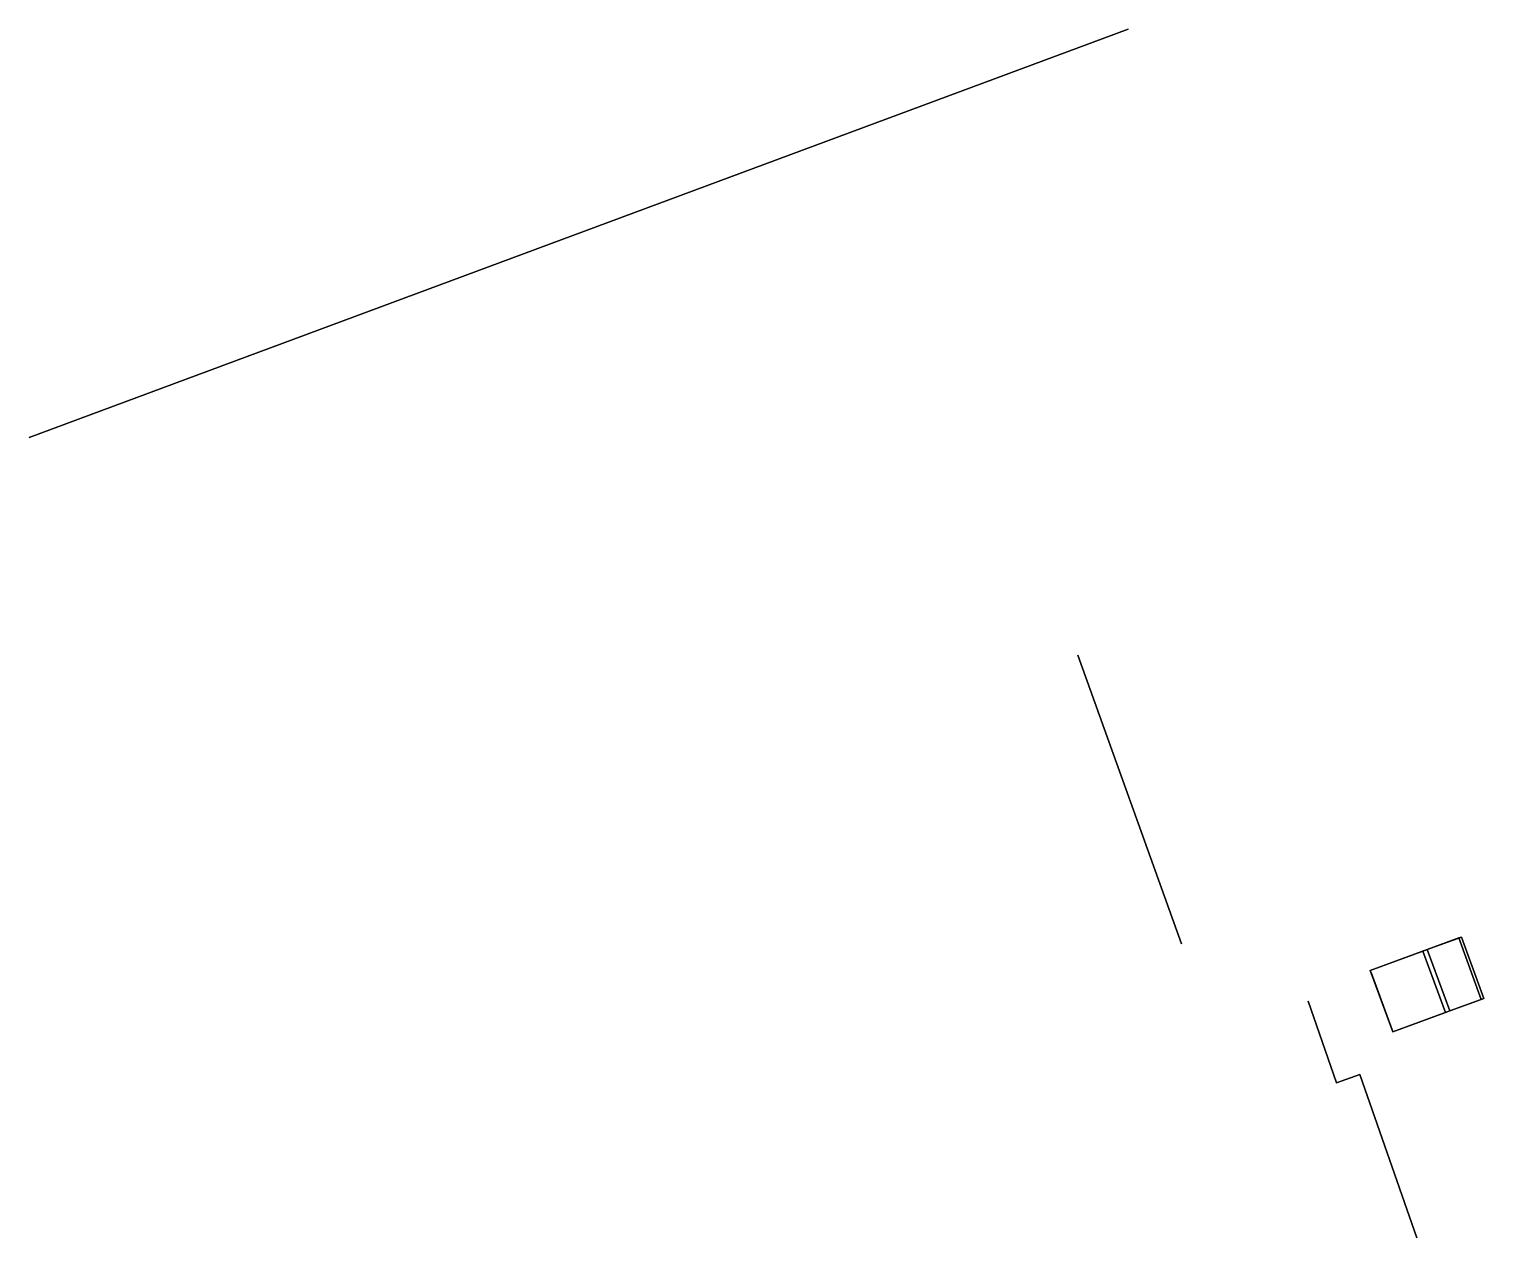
# Model space of a CAD drawing. Header units: metres. Extents: x 99985 to 959857, y 99998 to 1946256.
# Drawn here: x 959790.2 to 959856.9, y 1946200.9 to 1946256.4 of the extents above; entities outside this region: 1.
import ezdxf

# ---------------------------------------------------------------- set-up
doc = ezdxf.new("R2010")
doc.units = ezdxf.units.M

msp = doc.modelspace()

# ---------------------------------------------------------------- linework, layer by layer
at = {"layer": 'Building Shading', "color": 195}
for points in [[(959790.1875, 1946237.625, 98.6077), (959790.1875, 1946237.625, 52.6077), (959840.625, 1946256.375, 52.6077), (959840.625, 1946256.375, 98.6077)], [(959840.625, 1946256.375, 98.6077), (959840.625, 1946256.375, 52.6077), (959790.1875, 1946237.625, 52.6077), (959790.1875, 1946237.625, 98.6077)], [(959843.0625, 1946214.375, 76.6816), (959843.0625, 1946214.375, 54.6816), (959838.3125, 1946227.625, 54.6816), (959838.3125, 1946227.625, 76.6816)], [(959838.3125, 1946227.625, 76.6816), (959838.3125, 1946227.625, 54.6816), (959843.0625, 1946214.375, 54.6816), (959843.0625, 1946214.375, 76.6816)], [(959850.1875, 1946208, 66.8811), (959850.1875, 1946208, 54.8811), (959848.875, 1946211.75, 54.8811), (959848.875, 1946211.75, 66.8811)], [(959848.875, 1946211.75, 66.8811), (959848.875, 1946211.75, 54.8811), (959850.1875, 1946208, 54.8811), (959850.1875, 1946208, 66.8811)], [(959851.25, 1946208.375, 66.8811), (959851.25, 1946208.375, 54.8811), (959850.1875, 1946208, 54.8811), (959850.1875, 1946208, 66.8811)], [(959850.1875, 1946208, 66.8811), (959850.1875, 1946208, 54.8811), (959851.25, 1946208.375, 54.8811), (959851.25, 1946208.375, 66.8811)], [(959853.875, 1946200.875, 66.8811), (959853.875, 1946200.875, 54.8811), (959851.25, 1946208.375, 54.8811), (959851.25, 1946208.375, 66.8811)], [(959851.25, 1946208.375, 66.8811), (959851.25, 1946208.375, 54.8811), (959853.875, 1946200.875, 54.8811), (959853.875, 1946200.875, 66.8811)]]:
    msp.add_3dface(points, dxfattribs=at)
at = {"layer": 'CORE', "color": 43}
for points in [[(959855.9134, 1946214.689, 66.8645), (959855.9134, 1946214.689, 63.7562), (959854.3441, 1946214.1135, 63.7562), (959854.3441, 1946214.1135, 66.8645)], [(959856.9464, 1946211.8725, 66.8645), (959856.9464, 1946211.8725, 63.7562), (959855.9134, 1946214.689, 63.7562), (959855.9134, 1946214.689, 66.8645)], [(959854.3441, 1946214.1135, 66.8645), (959854.3441, 1946214.1135, 63.7562), (959855.377, 1946211.2969, 63.7562), (959855.377, 1946211.2969, 66.8645)], [(959855.377, 1946211.2969, 66.8645), (959855.377, 1946211.2969, 63.7562), (959856.9464, 1946211.8725, 63.7562), (959856.9464, 1946211.8725, 66.8645)]]:
    msp.add_3dface(points, dxfattribs=at)
at = {"layer": 'CORE', "color": 8}
for points in [[(959854.3441, 1946214.1135, 63.7562), (959855.7939, 1946214.6452, 63.7562), (959856.8269, 1946211.8286, 63.7562), (959855.377, 1946211.2969, 63.7562)], [(959855.7939, 1946214.6452, 63.7562), (959855.9134, 1946214.689, 63.7562), (959856.9464, 1946211.8725, 63.7562), (959856.8269, 1946211.8286, 63.7562)]]:
    msp.add_3dface(points, dxfattribs=at)
at = {"layer": 'CORE', "color": 15}
for points in [[(959854.3441, 1946214.1135, 66.8645), (959855.377, 1946211.2969, 66.8645), (959856.8269, 1946211.8286, 66.8645), (959855.7939, 1946214.6452, 66.8645)], [(959855.7939, 1946214.6452, 66.8645), (959856.8269, 1946211.8286, 66.8645), (959856.9464, 1946211.8725, 66.8645), (959855.9134, 1946214.689, 66.8645)]]:
    msp.add_3dface(points, dxfattribs=at)
at = {"layer": 'PERIM', "color": 43}
for points in [[(959854.3441, 1946214.1135, 66.8645), (959854.3441, 1946214.1135, 63.7562), (959851.7327, 1946213.1558, 63.7562), (959851.7327, 1946213.1558, 66.8645)], [(959855.377, 1946211.2969, 66.8645), (959855.377, 1946211.2969, 63.7562), (959854.3441, 1946214.1135, 63.7562), (959854.3441, 1946214.1135, 66.8645)], [(959851.7327, 1946213.1558, 66.8645), (959851.7327, 1946213.1558, 63.7562), (959852.7657, 1946210.3393, 63.7562), (959852.7657, 1946210.3393, 66.8645)], [(959852.7657, 1946210.3393, 66.8645), (959852.7657, 1946210.3393, 63.7562), (959855.377, 1946211.2969, 63.7562), (959855.377, 1946211.2969, 66.8645)]]:
    msp.add_3dface(points, dxfattribs=at)
at = {"layer": 'PERIM', "color": 8}
for points in [[(959851.7327, 1946213.1558, 63.7562), (959854.1452, 1946214.0406, 63.7562), (959855.1781, 1946211.224, 63.7562), (959852.7657, 1946210.3393, 63.7562)], [(959854.1452, 1946214.0406, 63.7562), (959854.3441, 1946214.1135, 63.7562), (959855.377, 1946211.2969, 63.7562), (959855.1781, 1946211.224, 63.7562)]]:
    msp.add_3dface(points, dxfattribs=at)
at = {"layer": 'PERIM', "color": 15}
for points in [[(959851.7327, 1946213.1558, 66.8645), (959852.7657, 1946210.3393, 66.8645), (959855.1781, 1946211.224, 66.8645), (959854.1452, 1946214.0406, 66.8645)], [(959854.1452, 1946214.0406, 66.8645), (959855.1781, 1946211.224, 66.8645), (959855.377, 1946211.2969, 66.8645), (959854.3441, 1946214.1135, 66.8645)]]:
    msp.add_3dface(points, dxfattribs=at)
at = {"layer": 'PERIM', "color": 143}
msp.add_3dface([(959851.7672, 1946213.0619, 65.9383), (959851.7672, 1946213.0619, 64.6062), (959852.7313, 1946210.4331, 64.6062), (959852.7313, 1946210.4331, 65.9383)], dxfattribs=at)

doc.saveas('drawing.dxf')
